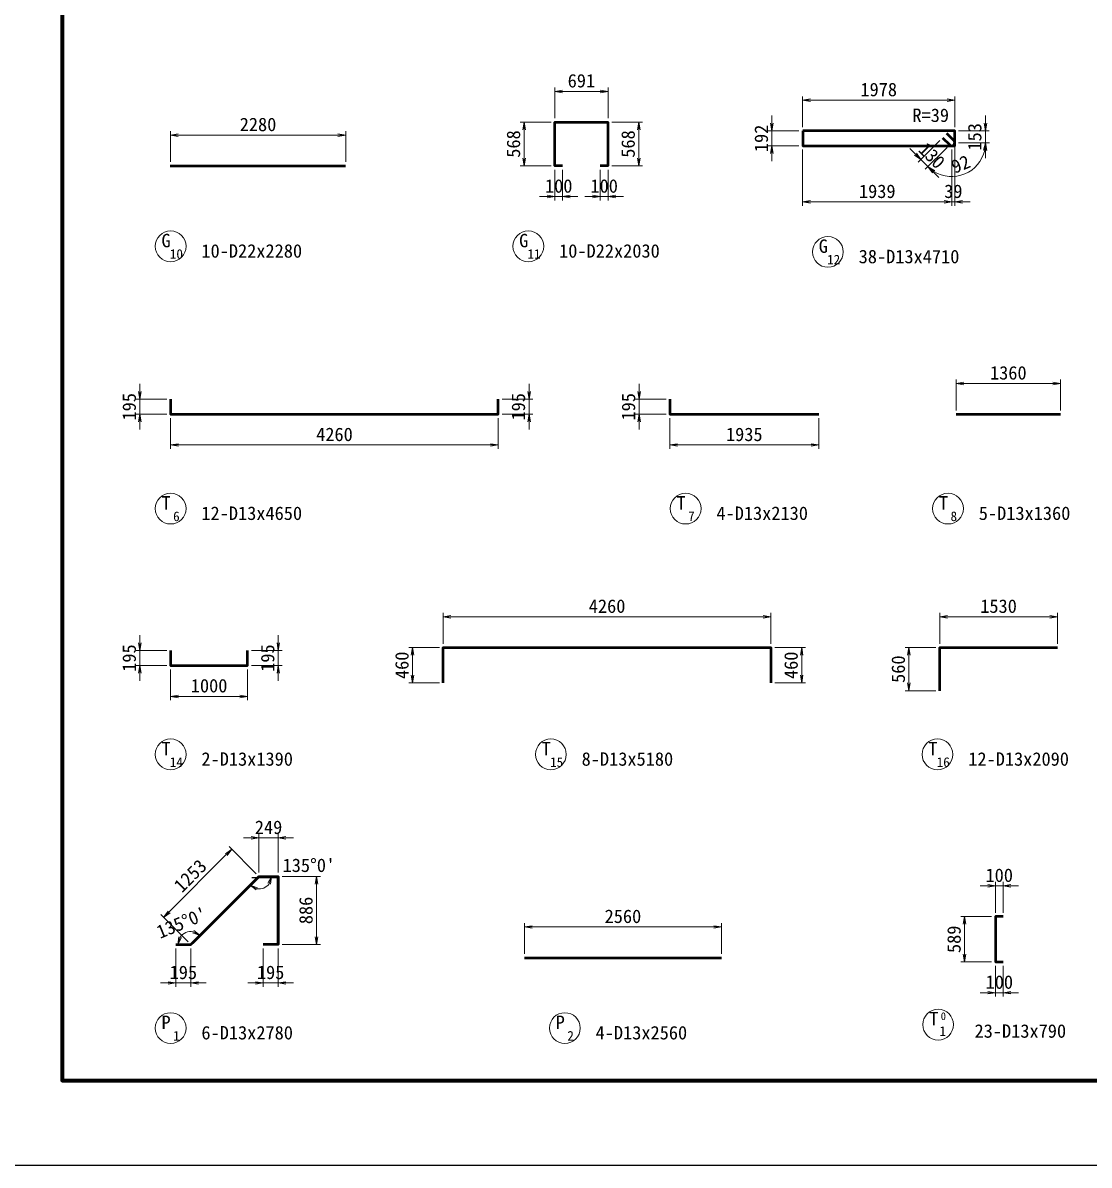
# Model space of a CAD drawing. Header units: millimetres. Extents: x 169470 to 758170, y -17820 to 11880.
# Drawn here: x 380232 to 394097, y -17820 to -2970 of the extents above; entities that cross this region are included whole.
import ezdxf
from ezdxf.enums import TextEntityAlignment as Align

# ---------------------------------------------------------------- set-up
doc = ezdxf.new("R2010")
doc.units = ezdxf.units.MM
doc.header["$LTSCALE"] = 50
doc.header["$PDSIZE"] = 300
doc.layers.get('Defpoints').update_dxf_attribs({"color": 151})
for name, color, linetype, lineweight in [('D-STR-DIM', 7, 'Continuous', 13), ('D-STR-HTXT', 7, 'Continuous', 13), ('D-STR-STR1', 2, 'Continuous', 50), ('D-STR-TXT', 7, 'Continuous', 13), ('D-TTL', 2, 'Continuous', 140)]:
    doc.layers.add(name, color=color, linetype=linetype, lineweight=lineweight)
doc.styles.add('YOKO_GOTHIC', font='MS Gothic.ttf')
doc.dimstyles.new('S50', dxfattribs={"dimscale": 50, "dimtxt": 3.5, "dimasz": 2, "dimexe": 1, "dimexo": 1, "dimgap": 1, "dimtad": 1, "dimdec": 0, "dimzin": 1, "dimdsep": 46, "dimtxsty": 'YOKO_GOTHIC', "dimblk": 'OPEN', "dimcen": 0, "dimclrd": 256, "dimclre": 256, "dimclrt": 256, "dimaunit": 1, "dimadec": 3, "dimazin": 0, "dimtfac": 1, "dimtdec": 0, "dimtix": 1, "dimtmove": 2, "dimatfit": 3, "dimldrblk": 'OPEN', "dimfxl": 1, "dimlwd": -1, "dimlwe": -1, "dimarcsym": 2})

# ---------------------------------------------------------------- blocks, each defined once
blk = doc.blocks.new('_Open')
at = {"color": 0, "linetype": 'ByBlock', "lineweight": -2}
for p, q in [((-1, 0.17), (0, 0)), ((-1, -0.17), (0, 0)), ((0, 0), (-1, 0))]:
    blk.add_line(p, q, dxfattribs=at)
blk = doc.blocks.new('*D3556')
at = {"layer": 'D-STR-DIM', "transparency": 16777216}
for p, q in [((383602, -14066), (384102, -14066)), ((384052, -14166), (384052, -14852)), ((383602, -14952), (384102, -14952))]:
    blk.add_line(p, q, dxfattribs=at)
at = {"layer": 'Defpoints', "color": 0, "transparency": 16777216}
for p in [(383552, -14066), (383552, -14952), (384052, -14952)]:
    blk.add_point(p, dxfattribs=at)
at = {"layer": 'D-STR-DIM', "transparency": 16777216, "xscale": 100, "yscale": 100, "zscale": 100}
for p, rotation in [((384052, -14066), 90), ((384052, -14952), 270)]:
    blk.add_blockref('_Open', p, dxfattribs=dict(at, rotation=rotation))
at = {"layer": 'D-STR-DIM', "transparency": 16777216, "insert": (383914, -14509), "char_height": 175, "attachment_point": 5, "rotation": 90, "style": 'YOKO_GOTHIC'}
blk.add_mtext('886', dxfattribs=at)
blk = doc.blocks.new('*D3557')
at = {"layer": 'D-STR-DIM', "transparency": 16777216}
for p, q in [((383357, -15002), (383357, -15502)), ((383552, -15002), (383552, -15502)), ((383257, -15452), (383157, -15452)), ((383552, -15452), (383357, -15452)), ((383652, -15452), (383752, -15452))]:
    blk.add_line(p, q, dxfattribs=at)
at = {"layer": 'Defpoints', "color": 0, "transparency": 16777216}
for p in [(383357, -14952), (383552, -14952), (383357, -15452)]:
    blk.add_point(p, dxfattribs=at)
at = {"layer": 'D-STR-DIM', "transparency": 16777216, "xscale": 100, "yscale": 100, "zscale": 100}
blk.add_blockref('_Open', (383357, -15452), dxfattribs=at)
at = {"layer": 'D-STR-DIM', "transparency": 16777216, "xscale": 100, "yscale": 100, "zscale": 100, "rotation": 180}
blk.add_blockref('_Open', (383552, -15452), dxfattribs=at)
at = {"layer": 'D-STR-DIM', "transparency": 16777216, "insert": (383454, -15315), "char_height": 175, "attachment_point": 5, "style": 'YOKO_GOTHIC'}
blk.add_mtext('195', dxfattribs=at)
blk = doc.blocks.new('*D3558')
at = {"layer": 'D-STR-DIM', "transparency": 16777216}
for p, q in [((383202, -13566), (383102, -13566)), ((383302, -14016), (383302, -13516)), ((383552, -13566), (383302, -13566)), ((383552, -14016), (383552, -13516)), ((383652, -13566), (383752, -13566))]:
    blk.add_line(p, q, dxfattribs=at)
at = {"layer": 'Defpoints', "color": 0, "transparency": 16777216}
for p in [(383302, -13566), (383302, -14066), (383552, -14066)]:
    blk.add_point(p, dxfattribs=at)
at = {"layer": 'D-STR-DIM', "transparency": 16777216, "xscale": 100, "yscale": 100, "zscale": 100}
blk.add_blockref('_Open', (383302, -13566), dxfattribs=at)
at = {"layer": 'D-STR-DIM', "transparency": 16777216, "xscale": 100, "yscale": 100, "zscale": 100, "rotation": 180}
blk.add_blockref('_Open', (383552, -13566), dxfattribs=at)
at = {"layer": 'D-STR-DIM', "transparency": 16777216, "insert": (383427, -13429), "char_height": 175, "attachment_point": 5, "style": 'YOKO_GOTHIC'}
blk.add_mtext('249', dxfattribs=at)
blk = doc.blocks.new('*D3559')
at = {"layer": 'D-STR-DIM', "transparency": 16777216}
for p, q in [((382221, -15002), (382221, -15502)), ((382416, -15002), (382416, -15502)), ((382121, -15452), (382021, -15452)), ((382416, -15452), (382221, -15452)), ((382516, -15452), (382616, -15452))]:
    blk.add_line(p, q, dxfattribs=at)
at = {"layer": 'Defpoints', "color": 0, "transparency": 16777216}
for p in [(382221, -14952), (382416, -14952), (382221, -15452)]:
    blk.add_point(p, dxfattribs=at)
at = {"layer": 'D-STR-DIM', "transparency": 16777216, "xscale": 100, "yscale": 100, "zscale": 100}
blk.add_blockref('_Open', (382221, -15452), dxfattribs=at)
at = {"layer": 'D-STR-DIM', "transparency": 16777216, "xscale": 100, "yscale": 100, "zscale": 100, "rotation": 180}
blk.add_blockref('_Open', (382416, -15452), dxfattribs=at)
at = {"layer": 'D-STR-DIM', "transparency": 16777216, "insert": (382319, -15315), "char_height": 175, "attachment_point": 5, "style": 'YOKO_GOTHIC'}
blk.add_mtext('195', dxfattribs=at)
blk = doc.blocks.new('*D3560')
at = {"layer": 'D-STR-DIM', "transparency": 16777216}
for p, q in [((382878, -13783), (382134, -14528)), ((383267, -14031), (382913, -13677)), ((382381, -14917), (382027, -14563))]:
    blk.add_line(p, q, dxfattribs=at)
at = {"layer": 'Defpoints', "color": 0, "transparency": 16777216}
for p in [(383302, -14066), (382063, -14599), (382416, -14952)]:
    blk.add_point(p, dxfattribs=at)
at = {"layer": 'D-STR-DIM', "transparency": 16777216, "xscale": 100, "yscale": 100, "zscale": 100}
for p, rotation in [((382949, -13713), 44.99999999934597), ((382063, -14599), 224.9999999993459)]:
    blk.add_blockref('_Open', p, dxfattribs=dict(at, rotation=rotation))
at = {"layer": 'D-STR-DIM', "transparency": 16777216, "insert": (382409, -14058), "char_height": 175, "attachment_point": 5, "rotation": 45, "style": 'YOKO_GOTHIC'}
blk.add_mtext('1253', dxfattribs=at)
blk = doc.blocks.new('*D3680')
at = {"layer": 'D-STR-DIM', "transparency": 16777216}
for p, q in [((382150, -4779), (382150, -4379)), ((382250, -4429), (384330, -4429)), ((384430, -4779), (384430, -4379))]:
    blk.add_line(p, q, dxfattribs=at)
at = {"layer": 'Defpoints', "color": 0, "transparency": 16777216}
for p in [(384430, -4429), (382150, -4829), (384430, -4829)]:
    blk.add_point(p, dxfattribs=at)
at = {"layer": 'D-STR-DIM', "transparency": 16777216, "xscale": 100, "yscale": 100, "zscale": 100, "rotation": 180}
blk.add_blockref('_Open', (382150, -4429), dxfattribs=at)
at = {"layer": 'D-STR-DIM', "transparency": 16777216, "xscale": 100, "yscale": 100, "zscale": 100}
blk.add_blockref('_Open', (384430, -4429), dxfattribs=at)
at = {"layer": 'D-STR-DIM', "transparency": 16777216, "insert": (383290, -4292), "char_height": 175, "attachment_point": 5, "style": 'YOKO_GOTHIC'}
blk.add_mtext('2280', dxfattribs=at)
blk = doc.blocks.new('*D3682')
at = {"layer": 'D-STR-DIM', "transparency": 16777216}
for p, q in [((388246, -7763), (388246, -7663)), ((388596, -7863), (388196, -7863)), ((388246, -7863), (388246, -8058)), ((388596, -8058), (388196, -8058)), ((388246, -8158), (388246, -8258))]:
    blk.add_line(p, q, dxfattribs=at)
at = {"layer": 'Defpoints', "color": 0, "transparency": 16777216}
for p in [(388646, -7863), (388246, -8058), (388646, -8058)]:
    blk.add_point(p, dxfattribs=at)
at = {"layer": 'D-STR-DIM', "transparency": 16777216, "xscale": 100, "yscale": 100, "zscale": 100}
for p, rotation in [((388246, -7863), 270), ((388246, -8058), 90)]:
    blk.add_blockref('_Open', p, dxfattribs=dict(at, rotation=rotation))
at = {"layer": 'D-STR-DIM', "transparency": 16777216, "insert": (388108, -7961), "char_height": 175, "attachment_point": 5, "rotation": 90, "style": 'YOKO_GOTHIC'}
blk.add_mtext('195', dxfattribs=at)
blk = doc.blocks.new('*D3683')
at = {"layer": 'D-STR-DIM', "transparency": 16777216}
for p, q in [((392366, -8008), (392366, -7608)), ((392466, -7658), (393626, -7658)), ((393726, -8008), (393726, -7608))]:
    blk.add_line(p, q, dxfattribs=at)
at = {"layer": 'Defpoints', "color": 0, "transparency": 16777216}
for p in [(393726, -7658), (392366, -8058), (393726, -8058)]:
    blk.add_point(p, dxfattribs=at)
at = {"layer": 'D-STR-DIM', "transparency": 16777216, "xscale": 100, "yscale": 100, "zscale": 100, "rotation": 180}
blk.add_blockref('_Open', (392366, -7658), dxfattribs=at)
at = {"layer": 'D-STR-DIM', "transparency": 16777216, "xscale": 100, "yscale": 100, "zscale": 100}
blk.add_blockref('_Open', (393726, -7658), dxfattribs=at)
at = {"layer": 'D-STR-DIM', "transparency": 16777216, "insert": (393046, -7521), "char_height": 175, "attachment_point": 5, "style": 'YOKO_GOTHIC'}
blk.add_mtext('1360', dxfattribs=at)
blk = doc.blocks.new('*D3685')
at = {"layer": 'D-STR-DIM', "transparency": 16777216}
for p, q in [((392104, -11092), (391704, -11092)), ((391754, -11552), (391754, -11192)), ((392104, -11652), (391704, -11652))]:
    blk.add_line(p, q, dxfattribs=at)
at = {"layer": 'Defpoints', "color": 0, "transparency": 16777216}
for p in [(391754, -11092), (392154, -11092), (392154, -11652)]:
    blk.add_point(p, dxfattribs=at)
at = {"layer": 'D-STR-DIM', "transparency": 16777216, "xscale": 100, "yscale": 100, "zscale": 100}
for p, rotation in [((391754, -11092), 90), ((391754, -11652), 270)]:
    blk.add_blockref('_Open', p, dxfattribs=dict(at, rotation=rotation))
at = {"layer": 'D-STR-DIM', "transparency": 16777216, "insert": (391616, -11372), "char_height": 175, "attachment_point": 5, "rotation": 90, "style": 'YOKO_GOTHIC'}
blk.add_mtext('560', dxfattribs=at)
blk = doc.blocks.new('*D3687')
at = {"layer": 'D-STR-DIM', "transparency": 16777216}
for p, q in [((386755, -15074), (386755, -14674)), ((389315, -15074), (389315, -14674)), ((386855, -14724), (389215, -14724))]:
    blk.add_line(p, q, dxfattribs=at)
at = {"layer": 'Defpoints', "color": 0, "transparency": 16777216}
for p in [(389315, -14724), (386755, -15124), (389315, -15124)]:
    blk.add_point(p, dxfattribs=at)
at = {"layer": 'D-STR-DIM', "transparency": 16777216, "xscale": 100, "yscale": 100, "zscale": 100, "rotation": 180}
blk.add_blockref('_Open', (386755, -14724), dxfattribs=at)
at = {"layer": 'D-STR-DIM', "transparency": 16777216, "xscale": 100, "yscale": 100, "zscale": 100}
blk.add_blockref('_Open', (389315, -14724), dxfattribs=at)
at = {"layer": 'D-STR-DIM', "transparency": 16777216, "insert": (388035, -14586), "char_height": 175, "attachment_point": 5, "style": 'YOKO_GOTHIC'}
blk.add_mtext('2560', dxfattribs=at)
blk = doc.blocks.new('*D3688')
at = {"layer": 'D-STR-DIM', "transparency": 16777216}
for p, q in [((387150, -4211), (387150, -3811)), ((387841, -4211), (387841, -3811)), ((387250, -3861), (387741, -3861))]:
    blk.add_line(p, q, dxfattribs=at)
at = {"layer": 'Defpoints', "color": 0, "transparency": 16777216}
for p in [(387841, -3861), (387150, -4261), (387841, -4261)]:
    blk.add_point(p, dxfattribs=at)
at = {"layer": 'D-STR-DIM', "transparency": 16777216, "xscale": 100, "yscale": 100, "zscale": 100, "rotation": 180}
blk.add_blockref('_Open', (387150, -3861), dxfattribs=at)
at = {"layer": 'D-STR-DIM', "transparency": 16777216, "xscale": 100, "yscale": 100, "zscale": 100}
blk.add_blockref('_Open', (387841, -3861), dxfattribs=at)
at = {"layer": 'D-STR-DIM', "transparency": 16777216, "insert": (387495, -3724), "char_height": 175, "attachment_point": 5, "style": 'YOKO_GOTHIC'}
blk.add_mtext('691', dxfattribs=at)
blk = doc.blocks.new('*D3689')
at = {"layer": 'D-STR-DIM', "transparency": 16777216}
for p, q in [((390372, -4326), (390372, -3926)), ((390472, -3976), (392250, -3976)), ((392350, -4326), (392350, -3926))]:
    blk.add_line(p, q, dxfattribs=at)
at = {"layer": 'Defpoints', "color": 0, "transparency": 16777216}
for p in [(392350, -3976), (390372, -4376), (392350, -4376)]:
    blk.add_point(p, dxfattribs=at)
at = {"layer": 'D-STR-DIM', "transparency": 16777216, "xscale": 100, "yscale": 100, "zscale": 100, "rotation": 180}
blk.add_blockref('_Open', (390372, -3976), dxfattribs=at)
at = {"layer": 'D-STR-DIM', "transparency": 16777216, "xscale": 100, "yscale": 100, "zscale": 100}
blk.add_blockref('_Open', (392350, -3976), dxfattribs=at)
at = {"layer": 'D-STR-DIM', "transparency": 16777216, "insert": (391361, -3838), "char_height": 175, "attachment_point": 5, "style": 'YOKO_GOTHIC'}
blk.add_mtext('1978', dxfattribs=at)
blk = doc.blocks.new('*D3693')
at = {"layer": 'D-STR-DIM', "transparency": 16777216}
for p, q in [((382154, -8108), (382154, -8508)), ((386414, -8108), (386414, -8508)), ((382254, -8458), (386314, -8458))]:
    blk.add_line(p, q, dxfattribs=at)
at = {"layer": 'Defpoints', "color": 0, "transparency": 16777216}
for p in [(382154, -8058), (386414, -8058), (386414, -8458)]:
    blk.add_point(p, dxfattribs=at)
at = {"layer": 'D-STR-DIM', "transparency": 16777216, "xscale": 100, "yscale": 100, "zscale": 100, "rotation": 180}
blk.add_blockref('_Open', (382154, -8458), dxfattribs=at)
at = {"layer": 'D-STR-DIM', "transparency": 16777216, "xscale": 100, "yscale": 100, "zscale": 100}
blk.add_blockref('_Open', (386414, -8458), dxfattribs=at)
at = {"layer": 'D-STR-DIM', "transparency": 16777216, "insert": (384284, -8321), "char_height": 175, "attachment_point": 5, "style": 'YOKO_GOTHIC'}
blk.add_mtext('4260', dxfattribs=at)
blk = doc.blocks.new('*D3442')
at = {"layer": 'D-STR-DIM', "transparency": 16777216}
for p, q in [((382154, -11376), (382154, -11776)), ((383154, -11376), (383154, -11776)), ((382254, -11726), (383054, -11726))]:
    blk.add_line(p, q, dxfattribs=at)
at = {"layer": 'Defpoints', "color": 0, "transparency": 16777216}
for p in [(382154, -11326), (383154, -11326), (383154, -11726)]:
    blk.add_point(p, dxfattribs=at)
at = {"layer": 'D-STR-DIM', "transparency": 16777216, "xscale": 100, "yscale": 100, "zscale": 100, "rotation": 180}
blk.add_blockref('_Open', (382154, -11726), dxfattribs=at)
at = {"layer": 'D-STR-DIM', "transparency": 16777216, "xscale": 100, "yscale": 100, "zscale": 100}
blk.add_blockref('_Open', (383154, -11726), dxfattribs=at)
at = {"layer": 'D-STR-DIM', "transparency": 16777216, "insert": (382654, -11588), "char_height": 175, "attachment_point": 5, "style": 'YOKO_GOTHIC'}
blk.add_mtext('1000', dxfattribs=at)
blk = doc.blocks.new('*D3443')
at = {"layer": 'D-STR-DIM', "transparency": 16777216}
for p, q in [((385699, -11042), (385699, -10642)), ((385799, -10692), (389859, -10692)), ((389959, -11042), (389959, -10642))]:
    blk.add_line(p, q, dxfattribs=at)
at = {"layer": 'Defpoints', "color": 0, "transparency": 16777216}
for p in [(389959, -10692), (385699, -11092), (389959, -11092)]:
    blk.add_point(p, dxfattribs=at)
at = {"layer": 'D-STR-DIM', "transparency": 16777216, "xscale": 100, "yscale": 100, "zscale": 100, "rotation": 180}
blk.add_blockref('_Open', (385699, -10692), dxfattribs=at)
at = {"layer": 'D-STR-DIM', "transparency": 16777216, "xscale": 100, "yscale": 100, "zscale": 100}
blk.add_blockref('_Open', (389959, -10692), dxfattribs=at)
at = {"layer": 'D-STR-DIM', "transparency": 16777216, "insert": (387829, -10554), "char_height": 175, "attachment_point": 5, "style": 'YOKO_GOTHIC'}
blk.add_mtext('4260', dxfattribs=at)
blk = doc.blocks.new('*D3448')
at = {"layer": 'D-STR-DIM', "transparency": 16777216}
for p, q in [((388646, -8108), (388646, -8508)), ((390581, -8108), (390581, -8508)), ((388746, -8458), (390481, -8458))]:
    blk.add_line(p, q, dxfattribs=at)
at = {"layer": 'Defpoints', "color": 0, "transparency": 16777216}
for p in [(388646, -8058), (390581, -8058), (390581, -8458)]:
    blk.add_point(p, dxfattribs=at)
at = {"layer": 'D-STR-DIM', "transparency": 16777216, "xscale": 100, "yscale": 100, "zscale": 100, "rotation": 180}
blk.add_blockref('_Open', (388646, -8458), dxfattribs=at)
at = {"layer": 'D-STR-DIM', "transparency": 16777216, "xscale": 100, "yscale": 100, "zscale": 100}
blk.add_blockref('_Open', (390581, -8458), dxfattribs=at)
at = {"layer": 'D-STR-DIM', "transparency": 16777216, "insert": (389613, -8321), "char_height": 175, "attachment_point": 5, "style": 'YOKO_GOTHIC'}
blk.add_mtext('1935', dxfattribs=at)
blk = doc.blocks.new('*D3450')
at = {"layer": 'D-STR-DIM', "transparency": 16777216}
for p, q in [((387100, -4261), (386700, -4261)), ((386750, -4729), (386750, -4361)), ((387100, -4829), (386700, -4829))]:
    blk.add_line(p, q, dxfattribs=at)
at = {"layer": 'Defpoints', "color": 0, "transparency": 16777216}
for p in [(386750, -4261), (387150, -4261), (387150, -4829)]:
    blk.add_point(p, dxfattribs=at)
at = {"layer": 'D-STR-DIM', "transparency": 16777216, "xscale": 100, "yscale": 100, "zscale": 100}
for p, rotation in [((386750, -4261), 90), ((386750, -4829), 270)]:
    blk.add_blockref('_Open', p, dxfattribs=dict(at, rotation=rotation))
at = {"layer": 'D-STR-DIM', "transparency": 16777216, "insert": (386612, -4545), "char_height": 175, "attachment_point": 5, "rotation": 90, "style": 'YOKO_GOTHIC'}
blk.add_mtext('568', dxfattribs=at)
blk = doc.blocks.new('*D3451')
at = {"layer": 'D-STR-DIM', "transparency": 16777216}
for p, q in [((389972, -4276), (389972, -4176)), ((390322, -4376), (389922, -4376)), ((389972, -4568), (389972, -4376)), ((390322, -4568), (389922, -4568)), ((389972, -4668), (389972, -4768))]:
    blk.add_line(p, q, dxfattribs=at)
at = {"layer": 'Defpoints', "color": 0, "transparency": 16777216}
for p in [(389972, -4376), (390372, -4376), (390372, -4568)]:
    blk.add_point(p, dxfattribs=at)
at = {"layer": 'D-STR-DIM', "transparency": 16777216, "xscale": 100, "yscale": 100, "zscale": 100}
for p, rotation in [((389972, -4376), 270), ((389972, -4568), 90)]:
    blk.add_blockref('_Open', p, dxfattribs=dict(at, rotation=rotation))
at = {"layer": 'D-STR-DIM', "transparency": 16777216, "insert": (389835, -4472), "char_height": 175, "attachment_point": 5, "rotation": 90, "style": 'YOKO_GOTHIC'}
blk.add_mtext('192', dxfattribs=at)
blk = doc.blocks.new('*D3455')
at = {"layer": 'D-STR-DIM', "transparency": 16777216}
for p, q in [((381754, -7763), (381754, -7663)), ((382104, -7863), (381704, -7863)), ((381754, -8058), (381754, -7863)), ((382104, -8058), (381704, -8058)), ((381754, -8158), (381754, -8258))]:
    blk.add_line(p, q, dxfattribs=at)
at = {"layer": 'Defpoints', "color": 0, "transparency": 16777216}
for p in [(381754, -7863), (382154, -7863), (382154, -8058)]:
    blk.add_point(p, dxfattribs=at)
at = {"layer": 'D-STR-DIM', "transparency": 16777216, "xscale": 100, "yscale": 100, "zscale": 100}
for p, rotation in [((381754, -7863), 270), ((381754, -8058), 90)]:
    blk.add_blockref('_Open', p, dxfattribs=dict(at, rotation=rotation))
at = {"layer": 'D-STR-DIM', "transparency": 16777216, "insert": (381616, -7961), "char_height": 175, "attachment_point": 5, "rotation": 90, "style": 'YOKO_GOTHIC'}
blk.add_mtext('195', dxfattribs=at)
blk = doc.blocks.new('*D3460')
at = {"layer": 'D-STR-DIM', "transparency": 16777216}
for p, q in [((381754, -11031), (381754, -10931)), ((382104, -11131), (381704, -11131)), ((381754, -11326), (381754, -11131)), ((382104, -11326), (381704, -11326)), ((381754, -11426), (381754, -11526))]:
    blk.add_line(p, q, dxfattribs=at)
at = {"layer": 'Defpoints', "color": 0, "transparency": 16777216}
for p in [(381754, -11131), (382154, -11131), (382154, -11326)]:
    blk.add_point(p, dxfattribs=at)
at = {"layer": 'D-STR-DIM', "transparency": 16777216, "xscale": 100, "yscale": 100, "zscale": 100}
for p, rotation in [((381754, -11131), 270), ((381754, -11326), 90)]:
    blk.add_blockref('_Open', p, dxfattribs=dict(at, rotation=rotation))
at = {"layer": 'D-STR-DIM', "transparency": 16777216, "insert": (381616, -11228), "char_height": 175, "attachment_point": 5, "rotation": 90, "style": 'YOKO_GOTHIC'}
blk.add_mtext('195', dxfattribs=at)
blk = doc.blocks.new('*D3461')
at = {"layer": 'D-STR-DIM', "transparency": 16777216}
for p, q in [((385649, -11092), (385249, -11092)), ((385299, -11452), (385299, -11192)), ((385649, -11552), (385249, -11552))]:
    blk.add_line(p, q, dxfattribs=at)
at = {"layer": 'Defpoints', "color": 0, "transparency": 16777216}
for p in [(385299, -11092), (385699, -11092), (385699, -11552)]:
    blk.add_point(p, dxfattribs=at)
at = {"layer": 'D-STR-DIM', "transparency": 16777216, "xscale": 100, "yscale": 100, "zscale": 100}
for p, rotation in [((385299, -11092), 90), ((385299, -11552), 270)]:
    blk.add_blockref('_Open', p, dxfattribs=dict(at, rotation=rotation))
at = {"layer": 'D-STR-DIM', "transparency": 16777216, "insert": (385162, -11322), "char_height": 175, "attachment_point": 5, "rotation": 90, "style": 'YOKO_GOTHIC'}
blk.add_mtext('460', dxfattribs=at)
blk = doc.blocks.new('*D3462')
at = {"layer": 'D-STR-DIM', "transparency": 16777216}
for p, q in [((392154, -11042), (392154, -10642)), ((392254, -10692), (393584, -10692)), ((393684, -11042), (393684, -10642))]:
    blk.add_line(p, q, dxfattribs=at)
at = {"layer": 'Defpoints', "color": 0, "transparency": 16777216}
for p in [(393684, -10692), (392154, -11092), (393684, -11092)]:
    blk.add_point(p, dxfattribs=at)
at = {"layer": 'D-STR-DIM', "transparency": 16777216, "xscale": 100, "yscale": 100, "zscale": 100, "rotation": 180}
blk.add_blockref('_Open', (392154, -10692), dxfattribs=at)
at = {"layer": 'D-STR-DIM', "transparency": 16777216, "xscale": 100, "yscale": 100, "zscale": 100}
blk.add_blockref('_Open', (393684, -10692), dxfattribs=at)
at = {"layer": 'D-STR-DIM', "transparency": 16777216, "insert": (392919, -10554), "char_height": 175, "attachment_point": 5, "style": 'YOKO_GOTHIC'}
blk.add_mtext('1530', dxfattribs=at)
blk = doc.blocks.new('*D3469')
at = {"layer": 'D-STR-DIM', "transparency": 16777216}
for p, q in [((387891, -4261), (388291, -4261)), ((388241, -4729), (388241, -4361)), ((387891, -4829), (388291, -4829))]:
    blk.add_line(p, q, dxfattribs=at)
at = {"layer": 'Defpoints', "color": 0, "transparency": 16777216}
for p in [(387841, -4261), (388241, -4261), (387841, -4829)]:
    blk.add_point(p, dxfattribs=at)
at = {"layer": 'D-STR-DIM', "transparency": 16777216, "xscale": 100, "yscale": 100, "zscale": 100}
for p, rotation in [((388241, -4261), 90), ((388241, -4829), 270)]:
    blk.add_blockref('_Open', p, dxfattribs=dict(at, rotation=rotation))
at = {"layer": 'D-STR-DIM', "transparency": 16777216, "insert": (388103, -4545), "char_height": 175, "attachment_point": 5, "rotation": 90, "style": 'YOKO_GOTHIC'}
blk.add_mtext('568', dxfattribs=at)
blk = doc.blocks.new('*D3471')
at = {"layer": 'D-STR-DIM', "transparency": 16777216}
for p, q in [((386814, -7763), (386814, -7663)), ((386464, -7863), (386864, -7863)), ((386814, -8058), (386814, -7863)), ((386464, -8058), (386864, -8058)), ((386814, -8158), (386814, -8258))]:
    blk.add_line(p, q, dxfattribs=at)
at = {"layer": 'Defpoints', "color": 0, "transparency": 16777216}
for p in [(386414, -7863), (386814, -7863), (386414, -8058)]:
    blk.add_point(p, dxfattribs=at)
at = {"layer": 'D-STR-DIM', "transparency": 16777216, "xscale": 100, "yscale": 100, "zscale": 100}
for p, rotation in [((386814, -7863), 270), ((386814, -8058), 90)]:
    blk.add_blockref('_Open', p, dxfattribs=dict(at, rotation=rotation))
at = {"layer": 'D-STR-DIM', "transparency": 16777216, "insert": (386676, -7961), "char_height": 175, "attachment_point": 5, "rotation": 90, "style": 'YOKO_GOTHIC'}
blk.add_mtext('195', dxfattribs=at)
blk = doc.blocks.new('*D3475')
at = {"layer": 'D-STR-DIM', "transparency": 16777216}
for p, q in [((383554, -11031), (383554, -10931)), ((383204, -11131), (383604, -11131)), ((383554, -11326), (383554, -11131)), ((383204, -11326), (383604, -11326)), ((383554, -11426), (383554, -11526))]:
    blk.add_line(p, q, dxfattribs=at)
at = {"layer": 'Defpoints', "color": 0, "transparency": 16777216}
for p in [(383154, -11131), (383554, -11131), (383154, -11326)]:
    blk.add_point(p, dxfattribs=at)
at = {"layer": 'D-STR-DIM', "transparency": 16777216, "xscale": 100, "yscale": 100, "zscale": 100}
for p, rotation in [((383554, -11131), 270), ((383554, -11326), 90)]:
    blk.add_blockref('_Open', p, dxfattribs=dict(at, rotation=rotation))
at = {"layer": 'D-STR-DIM', "transparency": 16777216, "insert": (383416, -11228), "char_height": 175, "attachment_point": 5, "rotation": 90, "style": 'YOKO_GOTHIC'}
blk.add_mtext('195', dxfattribs=at)
blk = doc.blocks.new('*D3476')
at = {"layer": 'D-STR-DIM', "transparency": 16777216}
for p, q in [((390009, -11092), (390409, -11092)), ((390359, -11452), (390359, -11192)), ((390009, -11552), (390409, -11552))]:
    blk.add_line(p, q, dxfattribs=at)
at = {"layer": 'Defpoints', "color": 0, "transparency": 16777216}
for p in [(389959, -11092), (390359, -11092), (389959, -11552)]:
    blk.add_point(p, dxfattribs=at)
at = {"layer": 'D-STR-DIM', "transparency": 16777216, "xscale": 100, "yscale": 100, "zscale": 100}
for p, rotation in [((390359, -11092), 90), ((390359, -11552), 270)]:
    blk.add_blockref('_Open', p, dxfattribs=dict(at, rotation=rotation))
at = {"layer": 'D-STR-DIM', "transparency": 16777216, "insert": (390222, -11322), "char_height": 175, "attachment_point": 5, "rotation": 90, "style": 'YOKO_GOTHIC'}
blk.add_mtext('460', dxfattribs=at)
blk = doc.blocks.new('*D3480')
at = {"layer": 'D-STR-DIM', "transparency": 16777216}
for p, q in [((387150, -4879), (387150, -5279)), ((387250, -4879), (387250, -5279)), ((387050, -5229), (386950, -5229)), ((387250, -5229), (387150, -5229)), ((387350, -5229), (387450, -5229))]:
    blk.add_line(p, q, dxfattribs=at)
at = {"layer": 'Defpoints', "color": 0, "transparency": 16777216}
for p in [(387150, -4829), (387250, -4829), (387150, -5229)]:
    blk.add_point(p, dxfattribs=at)
at = {"layer": 'D-STR-DIM', "transparency": 16777216, "xscale": 100, "yscale": 100, "zscale": 100}
blk.add_blockref('_Open', (387150, -5229), dxfattribs=at)
at = {"layer": 'D-STR-DIM', "transparency": 16777216, "xscale": 100, "yscale": 100, "zscale": 100, "rotation": 180}
blk.add_blockref('_Open', (387250, -5229), dxfattribs=at)
at = {"layer": 'D-STR-DIM', "transparency": 16777216, "insert": (387200, -5092), "char_height": 175, "attachment_point": 5, "style": 'YOKO_GOTHIC'}
blk.add_mtext('100', dxfattribs=at)
blk = doc.blocks.new('*D3482')
at = {"layer": 'D-STR-DIM', "transparency": 16777216}
for p, q in [((387741, -4879), (387741, -5279)), ((387841, -4879), (387841, -5279)), ((387641, -5229), (387541, -5229)), ((387841, -5229), (387741, -5229)), ((387941, -5229), (388041, -5229))]:
    blk.add_line(p, q, dxfattribs=at)
at = {"layer": 'Defpoints', "color": 0, "transparency": 16777216}
for p in [(387741, -4829), (387841, -4829), (387741, -5229)]:
    blk.add_point(p, dxfattribs=at)
at = {"layer": 'D-STR-DIM', "transparency": 16777216, "xscale": 100, "yscale": 100, "zscale": 100}
blk.add_blockref('_Open', (387741, -5229), dxfattribs=at)
at = {"layer": 'D-STR-DIM', "transparency": 16777216, "xscale": 100, "yscale": 100, "zscale": 100, "rotation": 180}
blk.add_blockref('_Open', (387841, -5229), dxfattribs=at)
at = {"layer": 'D-STR-DIM', "transparency": 16777216, "insert": (387791, -5092), "char_height": 175, "attachment_point": 5, "style": 'YOKO_GOTHIC'}
blk.add_mtext('100', dxfattribs=at)
blk = doc.blocks.new('*D3486')
at = {"layer": 'D-STR-DIM', "transparency": 16777216}
for p, q in [((392748, -4276), (392748, -4176)), ((392400, -4376), (392798, -4376)), ((392748, -4376), (392748, -4529)), ((392400, -4529), (392798, -4529)), ((392748, -4629), (392748, -4729))]:
    blk.add_line(p, q, dxfattribs=at)
at = {"layer": 'Defpoints', "color": 0, "transparency": 16777216}
for p in [(392350, -4376), (392350, -4529), (392748, -4529)]:
    blk.add_point(p, dxfattribs=at)
at = {"layer": 'D-STR-DIM', "transparency": 16777216, "xscale": 100, "yscale": 100, "zscale": 100}
for p, rotation in [((392748, -4376), 270), ((392748, -4529), 90)]:
    blk.add_blockref('_Open', p, dxfattribs=dict(at, rotation=rotation))
at = {"layer": 'D-STR-DIM', "transparency": 16777216, "insert": (392610, -4452), "char_height": 175, "attachment_point": 5, "rotation": 90, "style": 'YOKO_GOTHIC'}
blk.add_mtext('153', dxfattribs=at)
blk = doc.blocks.new('*D3487')
at = {"layer": 'D-STR-DIM', "transparency": 16777216}
for p, q in [((392156, -4499), (391873, -4782)), ((392249, -4591), (391966, -4874)), ((391838, -4676), (391767, -4605)), ((392001, -4839), (391909, -4747)), ((392072, -4910), (392142, -4980))]:
    blk.add_line(p, q, dxfattribs=at)
at = {"layer": 'Defpoints', "color": 0, "transparency": 16777216}
for p in [(392192, -4464), (392284, -4556), (391909, -4747)]:
    blk.add_point(p, dxfattribs=at)
at = {"layer": 'D-STR-DIM', "transparency": 16777216, "xscale": 100, "yscale": 100, "zscale": 100}
for p, rotation in [((391909, -4747), 315.0000000006541), ((392001, -4839), 135.0000000006541)]:
    blk.add_blockref('_Open', p, dxfattribs=dict(at, rotation=rotation))
at = {"layer": 'D-STR-DIM', "transparency": 16777216, "insert": (392052, -4696), "char_height": 175, "attachment_point": 5, "rotation": 315, "style": 'YOKO_GOTHIC'}
blk.add_mtext('130', dxfattribs=at)
blk = doc.blocks.new('*D3488')
at = {"layer": 'D-STR-DIM', "transparency": 16777216}
for p, q in [((392249, -4591), (391966, -4874)), ((392400, -4529), (392800, -4529))]:
    blk.add_line(p, q, dxfattribs=at)
blk.add_arc((392311, -4529), 439, 238.0798, 346.9202, dxfattribs=at)
at = {"layer": 'Defpoints', "color": 0, "transparency": 16777216}
for p in [(392284, -4556), (392311, -4529), (392350, -4529), (392311, -4968)]:
    blk.add_point(p, dxfattribs=at)
at = {"layer": 'D-STR-DIM', "transparency": 16777216, "xscale": 100, "yscale": 100, "zscale": 100}
for p, rotation in [((392750, -4529), 83.46009306568916), ((392001, -4839), 141.5399069343082)]:
    blk.add_blockref('_Open', p, dxfattribs=dict(at, rotation=rotation))
at = {"layer": 'D-STR-DIM', "transparency": 16777216, "insert": (392427, -4807), "char_height": 175, "attachment_point": 5, "rotation": 22.5, "style": 'YOKO_GOTHIC'}
blk.add_mtext('92', dxfattribs=at)
blk = doc.blocks.new('*D3489')
at = {"layer": 'D-STR-DIM', "transparency": 16777216}
for p, q in [((392350, -4579), (392350, -5348)), ((392311, -4618), (392311, -5348)), ((392211, -5298), (392111, -5298)), ((392311, -5298), (392350, -5298)), ((392450, -5298), (392550, -5298))]:
    blk.add_line(p, q, dxfattribs=at)
at = {"layer": 'Defpoints', "color": 0, "transparency": 16777216}
for p in [(392311, -4568), (392350, -4529), (392350, -5298)]:
    blk.add_point(p, dxfattribs=at)
at = {"layer": 'D-STR-DIM', "transparency": 16777216, "xscale": 100, "yscale": 100, "zscale": 100}
blk.add_blockref('_Open', (392311, -5298), dxfattribs=at)
at = {"layer": 'D-STR-DIM', "transparency": 16777216, "xscale": 100, "yscale": 100, "zscale": 100, "rotation": 180}
blk.add_blockref('_Open', (392350, -5298), dxfattribs=at)
at = {"layer": 'D-STR-DIM', "transparency": 16777216, "insert": (392331, -5161), "char_height": 175, "attachment_point": 5, "style": 'YOKO_GOTHIC'}
blk.add_mtext('39', dxfattribs=at)
blk = doc.blocks.new('*D3490')
at = {"layer": 'D-STR-DIM', "transparency": 16777216}
for p, q in [((390372, -4618), (390372, -5348)), ((392311, -4618), (392311, -5348)), ((390472, -5298), (392211, -5298))]:
    blk.add_line(p, q, dxfattribs=at)
at = {"layer": 'Defpoints', "color": 0, "transparency": 16777216}
for p in [(390372, -4568), (392311, -4568), (392311, -5298)]:
    blk.add_point(p, dxfattribs=at)
at = {"layer": 'D-STR-DIM', "transparency": 16777216, "xscale": 100, "yscale": 100, "zscale": 100, "rotation": 180}
blk.add_blockref('_Open', (390372, -5298), dxfattribs=at)
at = {"layer": 'D-STR-DIM', "transparency": 16777216, "xscale": 100, "yscale": 100, "zscale": 100}
blk.add_blockref('_Open', (392311, -5298), dxfattribs=at)
at = {"layer": 'D-STR-DIM', "transparency": 16777216, "insert": (391342, -5161), "char_height": 175, "attachment_point": 5, "style": 'YOKO_GOTHIC'}
blk.add_mtext('1939', dxfattribs=at)
blk = doc.blocks.new('*D3505')
at = {"layer": 'D-STR-DIM', "transparency": 16777216}
for p, q in [((392778, -14189), (392678, -14189)), ((392878, -14539), (392878, -14139)), ((392878, -14189), (392978, -14189)), ((392978, -14539), (392978, -14139)), ((393078, -14189), (393178, -14189))]:
    blk.add_line(p, q, dxfattribs=at)
at = {"layer": 'Defpoints', "color": 0, "transparency": 16777216}
for p in [(392978, -14189), (392878, -14589), (392978, -14589)]:
    blk.add_point(p, dxfattribs=at)
at = {"layer": 'D-STR-DIM', "transparency": 16777216, "xscale": 100, "yscale": 100, "zscale": 100}
blk.add_blockref('_Open', (392878, -14189), dxfattribs=at)
at = {"layer": 'D-STR-DIM', "transparency": 16777216, "xscale": 100, "yscale": 100, "zscale": 100, "rotation": 180}
blk.add_blockref('_Open', (392978, -14189), dxfattribs=at)
at = {"layer": 'D-STR-DIM', "transparency": 16777216, "insert": (392928, -14052), "char_height": 175, "attachment_point": 5, "style": 'YOKO_GOTHIC'}
blk.add_mtext('100', dxfattribs=at)
blk = doc.blocks.new('*D3506')
at = {"layer": 'D-STR-DIM', "transparency": 16777216}
for p, q in [((392828, -14589), (392428, -14589)), ((392478, -15078), (392478, -14689)), ((392829, -15178), (392428, -15178))]:
    blk.add_line(p, q, dxfattribs=at)
at = {"layer": 'Defpoints', "color": 0, "transparency": 16777216}
for p in [(392478, -14589), (392878, -14589), (392879, -15178)]:
    blk.add_point(p, dxfattribs=at)
at = {"layer": 'D-STR-DIM', "transparency": 16777216, "xscale": 100, "yscale": 100, "zscale": 100}
for p, rotation in [((392478, -14589), 90), ((392478, -15178), 270)]:
    blk.add_blockref('_Open', p, dxfattribs=dict(at, rotation=rotation))
at = {"layer": 'D-STR-DIM', "transparency": 16777216, "insert": (392341, -14884), "char_height": 175, "attachment_point": 5, "rotation": 90, "style": 'YOKO_GOTHIC'}
blk.add_mtext('589', dxfattribs=at)
blk = doc.blocks.new('*D3507')
at = {"layer": 'D-STR-DIM', "transparency": 16777216}
for p, q in [((392879, -15228), (392879, -15628)), ((392979, -15228), (392979, -15628)), ((392779, -15578), (392679, -15578)), ((392879, -15578), (392979, -15578)), ((393079, -15578), (393179, -15578))]:
    blk.add_line(p, q, dxfattribs=at)
at = {"layer": 'Defpoints', "color": 0, "transparency": 16777216}
for p in [(392879, -15178), (392979, -15178), (392979, -15578)]:
    blk.add_point(p, dxfattribs=at)
at = {"layer": 'D-STR-DIM', "transparency": 16777216, "xscale": 100, "yscale": 100, "zscale": 100}
blk.add_blockref('_Open', (392879, -15578), dxfattribs=at)
at = {"layer": 'D-STR-DIM', "transparency": 16777216, "xscale": 100, "yscale": 100, "zscale": 100, "rotation": 180}
blk.add_blockref('_Open', (392979, -15578), dxfattribs=at)
at = {"layer": 'D-STR-DIM', "transparency": 16777216, "insert": (392929, -15441), "char_height": 175, "attachment_point": 5, "style": 'YOKO_GOTHIC'}
blk.add_mtext('100', dxfattribs=at)
blk = doc.blocks.new('*D3865')
at = {"layer": 'D-STR-DIM', "transparency": 16777216}
blk.add_arc((383302, -14066), 164, 260.4891, 324.5109, dxfattribs=at)
at = {"layer": 'Defpoints', "color": 0, "transparency": 16777216}
for p in [(383302, -14066), (383302, -14066), (383533, -14066), (383302, -14230), (382416, -14952)]:
    blk.add_point(p, dxfattribs=at)
at = {"layer": 'D-STR-DIM', "transparency": 16777216, "xscale": 100, "yscale": 100, "zscale": 100}
for p, rotation in [((383466, -14066), 72.25544020122369), ((383186, -14182), 152.7445597987769)]:
    blk.add_blockref('_Open', p, dxfattribs=dict(at, rotation=rotation))
at = {"layer": 'D-STR-DIM', "transparency": 16777216, "insert": (383951, -13923), "char_height": 175, "attachment_point": 5, "style": 'YOKO_GOTHIC'}
blk.add_mtext("135°0'", dxfattribs=at)
blk = doc.blocks.new('*D3866')
at = {"layer": 'D-STR-DIM', "transparency": 16777216}
blk.add_arc((382416, -14952), 169, 79.4697, 145.5303, dxfattribs=at)
at = {"layer": 'Defpoints', "color": 0, "transparency": 16777216}
for p in [(383302, -14066), (382416, -14784), (382221, -14952), (382416, -14952), (382416, -14952)]:
    blk.add_point(p, dxfattribs=at)
at = {"layer": 'D-STR-DIM', "transparency": 16777216, "xscale": 100, "yscale": 100, "zscale": 100}
for p, rotation in [((382536, -14833), 332.2348554669727), ((382248, -14952), 252.7651445330225)]:
    blk.add_blockref('_Open', p, dxfattribs=dict(at, rotation=rotation))
at = {"layer": 'D-STR-DIM', "transparency": 16777216, "insert": (382299, -14669), "char_height": 175, "attachment_point": 5, "rotation": 22.5, "style": 'YOKO_GOTHIC'}
blk.add_mtext("135°0'", dxfattribs=at)

msp = doc.modelspace()

# ---------------------------------------------------------------- linework, layer by layer
at = {"layer": 'D-STR-HTXT'}
for centre in [(382153.8, -5874.92), (382153.8, -9285), (388850.21, -9285), (392262.21, -9285), (387098, -12479.86), (382153.8, -16038.15), (387279.58, -16038.15)]:
    msp.add_circle(centre, 200, dxfattribs=at)
at = {"layer": 'D-STR-HTXT', "color": 6}
for centre in [(386804.66, -5874.92), (390700.2, -5947.81)]:
    msp.add_circle(centre, 200, dxfattribs=at)
at = {"layer": 'D-STR-HTXT', "color": 3}
msp.add_circle((382153.8, -12479.86), 200, dxfattribs=at)
at = {"layer": 'D-STR-HTXT', "color": 1}
for centre in [(392125.11, -12479.86), (392133.6, -15993.59)]:
    msp.add_circle(centre, 200, dxfattribs=at)
at = {"layer": 'D-STR-STR1'}
for points in [[(387249.61, -4829.29), (387149.61, -4829.29), (387149.61, -4261.29), (387840.61, -4261.29), (387840.61, -4829.29), (387740.61, -4829.29)], [(382149.61, -4829.29), (384429.61, -4829.29)], [(382153.8, -7863.17), (382153.8, -8058.17), (386413.8, -8058.17), (386413.8, -7863.17)], [(388645.86, -7863.17), (388645.86, -8058.17), (390580.86, -8058.17)], [(392365.94, -8058.17), (393725.94, -8058.17)], [(382153.8, -11130.88), (382153.8, -11325.88), (383153.8, -11325.88), (383153.8, -11130.88)], [(385699.23, -11551.9), (385699.23, -11091.9), (389959.23, -11091.9), (389959.23, -11551.9)], [(392153.8, -11651.9), (392153.8, -11091.9), (393683.8, -11091.9)], [(382221.38, -14952.28), (382416.38, -14952.28), (383302.38, -14066.28), (383551.56, -14066.28), (383551.56, -14952.28), (383356.56, -14952.28)], [(392978.21, -14589.25), (392878.21, -14589.25), (392878.6, -15178.05), (392978.6, -15178.05)], [(386754.84, -15123.99), (389314.84, -15123.99)]]:
    msp.add_lwpolyline(points, dxfattribs=at)
msp.add_lwpolyline([(390372.49, -4375.54), (390372.49, -4567.54), (392350.49, -4567.54), (392350.49, -4375.54)], close=True, dxfattribs=at)
msp.add_lwpolyline([(392191.67, -4463.88), (392283.91, -4556.12, 0.99999976), (392339.07, -4500.96), (392246.83, -4408.72)], format="xyb", dxfattribs=at)
at = {"layer": 'D-TTL'}
msp.add_lwpolyline([(380744.53, 10780), (380744.53, -16720), (420744.53, -16720), (420744.53, 10780)], close=True, dxfattribs=at)
at = {"layer": 'Defpoints'}
for p, q in [((383327.77, -14059.28), (382447.77, -14939.28)), ((383207.77, -14079.28), (383537.06, -14079.28)), ((383537.06, -14079.28), (383537.06, -14939.28))]:
    msp.add_line(p, q, dxfattribs=at)
at = {"layer": 'Defpoints', "color": 1}
msp.add_lwpolyline([(379719.53, 11880), (379719.53, -17820), (421769.53, -17820), (421769.53, 11880)], close=True, dxfattribs=at)

# ---------------------------------------------------------------- texts
at = {"layer": 'D-STR-TXT', "style": 'YOKO_GOTHIC'}
for s, p in [('R=39', (391798.98, -4311.01)), ('10-D22x2280', (382553.8, -6074.92)), ('12-D13x4650', (382553.8, -9485)), ('4-D13x2130', (389250.21, -9485)), ('5-D13x1360', (392662.21, -9485)), ('8-D13x5180', (387498, -12679.86)), ('6-D13x2780', (382553.8, -16238.15)), ('4-D13x2560', (387679.58, -16238.15))]:
    msp.add_text(s, height=175, dxfattribs=at).set_placement(p, align=Align.BOTTOM_LEFT)
for s, height, p in [('G ', 175, (382153.8, -5799.92)), ('10', 125, (382228.8, -5974.92)), ('T ', 175, (382153.8, -9210)), ('T ', 175, (388850.21, -9210)), ('T ', 175, (392262.21, -9210)), ('6', 125, (382228.8, -9385)), ('7', 125, (388925.21, -9385)), ('8', 125, (392337.21, -9385)), ('T ', 175, (387098, -12404.86)), ('15', 125, (387173, -12579.86)), ('P ', 175, (382153.8, -15963.15)), ('P ', 175, (387279.58, -15963.15)), ('1', 125, (382228.8, -16138.15)), ('2', 125, (387354.58, -16138.15))]:
    msp.add_text(s, height=height, dxfattribs=at).set_placement(p, align=Align.MIDDLE_CENTER)
at = {"layer": 'D-STR-TXT', "color": 6, "style": 'YOKO_GOTHIC'}
for s, height, p in [('G ', 175, (386804.66, -5799.92)), ('G ', 175, (390700.2, -5872.81)), ('11', 125, (386879.66, -5974.92)), ('12', 125, (390775.2, -6047.81))]:
    msp.add_text(s, height=height, dxfattribs=at).set_placement(p, align=Align.MIDDLE_CENTER)
for s, p in [('10-D22x2030', (387204.66, -6074.92)), ('38-D13x4710', (391100.2, -6147.81))]:
    msp.add_text(s, height=175, dxfattribs=at).set_placement(p, align=Align.BOTTOM_LEFT)
at = {"layer": 'D-STR-TXT', "color": 3, "style": 'YOKO_GOTHIC'}
for s, height, p in [('T ', 175, (382153.8, -12404.86)), ('14', 125, (382228.8, -12579.86))]:
    msp.add_text(s, height=height, dxfattribs=at).set_placement(p, align=Align.MIDDLE_CENTER)
at = {"layer": 'D-STR-TXT', "color": 1, "style": 'YOKO_GOTHIC'}
for s, height, p in [('T ', 175, (392125.11, -12404.86)), ('16', 125, (392200.11, -12579.86))]:
    msp.add_text(s, height=height, dxfattribs=at).set_placement(p, align=Align.MIDDLE_CENTER)
at = {"layer": 'D-STR-TXT', "color": 3, "style": 'YOKO_GOTHIC'}
msp.add_text('2-D13x1390', height=175, dxfattribs=at).set_placement((382553.8, -12679.86), align=Align.BOTTOM_LEFT)
at = {"layer": 'D-STR-TXT', "color": 1, "style": 'YOKO_GOTHIC'}
msp.add_text('12-D13x2090', height=175, dxfattribs=at).set_placement((392525.11, -12679.86), align=Align.BOTTOM_LEFT)
for s, height, p in [('T', 175, (392077.33, -16001.9)), ('0', 100, (392201.72, -15933.4)), ('1', 125, (392192.99, -16139.71))]:
    msp.add_text(s, height=height, dxfattribs=at).set_placement(p, align=Align.CENTER)
msp.add_text('23-D13x790', height=175, dxfattribs=at).set_placement((392607.09, -16163.59))

# ---------------------------------------------------------------- dimensions: what is measured, and where the dimension line sits
at = {"layer": 'D-STR-DIM'}
for p1, p2, distance, picture, middle in [((387149.61, -4261.29), (387840.61, -4261.29), 400, '*D3688', (387495.11, -3723.79)), ((390372.49, -4375.54), (392350.49, -4375.54), 400, '*D3689', (391361.49, -3838.04)), ((382149.61, -4829.29), (384429.61, -4829.29), 400, '*D3680', (383289.61, -4291.79)), ((387149.61, -4829.29), (387149.61, -4261.29), 400, '*D3450', (386612.11, -4545.29)), ((387840.61, -4829.29), (387840.61, -4261.29), -400, '*D3469', (388103.11, -4545.29)), ((390372.49, -4567.54), (390372.49, -4375.54), 400, '*D3451', (389834.99, -4471.54)), ((387249.61, -4829.29), (387149.61, -4829.29), 400, '*D3480', (387199.61, -5091.79)), ((387840.61, -4829.29), (387740.61, -4829.29), 400, '*D3482', (387790.61, -5091.79)), ((392365.94, -8058.17), (393725.94, -8058.17), 400, '*D3683', (393045.94, -7520.67)), ((382153.8, -8058.17), (382153.8, -7863.17), 400, '*D3455', (381616.3, -7960.67)), ((386413.8, -8058.17), (386413.8, -7863.17), -400, '*D3471', (386676.3, -7960.67)), ((388645.86, -7863.17), (388645.86, -8058.17), -400, '*D3682', (388108.36, -7960.67)), ((382153.8, -8058.17), (386413.8, -8058.17), -400, '*D3693', (384283.8, -8320.67)), ((388645.86, -8058.17), (390580.86, -8058.17), -400, '*D3448', (389613.36, -8320.67)), ((385699.23, -11091.9), (389959.23, -11091.9), 400, '*D3443', (387829.23, -10554.4)), ((392153.8, -11091.9), (393683.8, -11091.9), 400, '*D3462', (392918.8, -10554.4)), ((382153.8, -11325.88), (382153.8, -11130.88), 400, '*D3460', (381616.3, -11228.38)), ((383153.8, -11325.88), (383153.8, -11130.88), -400, '*D3475', (383416.3, -11228.38)), ((385699.23, -11551.9), (385699.23, -11091.9), 400, '*D3461', (385161.73, -11321.9)), ((389959.23, -11551.9), (389959.23, -11091.9), -400, '*D3476', (390221.73, -11321.9)), ((392153.8, -11651.9), (392153.8, -11091.9), 400, '*D3685', (391616.3, -11371.9)), ((382153.8, -11325.88), (383153.8, -11325.88), -400, '*D3442', (382653.8, -11588.38)), ((386754.84, -15123.99), (389314.84, -15123.99), 400, '*D3687', (388034.84, -14586.49))]:
    dim = msp.add_aligned_dim(p1=p1, p2=p2, distance=distance, dimstyle='S50', dxfattribs=at)
    dim.commit()
    dim.dimension.update_dxf_attribs({"geometry": picture, "text_midpoint": middle})
for base, p1, p2, angle, picture, middle in [((392747.59, -4528.54), (392350.49, -4375.54), (392350.49, -4528.54), 270, '*D3486', (392610.09, -4452.04)), ((391908.83, -4746.72), (392283.91, -4556.12), (392191.67, -4463.88), 135, '*D3487', (392052.18, -4695.61)), ((383302.38, -13566.28), (383551.56, -14066.28), (383302.38, -14066.28), 180, '*D3558', (383426.97, -13428.78)), ((382062.83, -14598.73), (383302.38, -14066.28), (382416.38, -14952.28), 225, '*D3560', (382408.6, -14058.5)), ((384051.56, -14952.28), (383551.56, -14066.28), (383551.56, -14952.28), 270, '*D3556', (383914.06, -14509.28)), ((392478.21, -14589.25), (392878.6, -15178.05), (392878.21, -14589.25), 270, '*D3506', (392340.71, -14883.65)), ((382221.38, -15452.28), (382416.38, -14952.28), (382221.38, -14952.28), 180, '*D3559', (382318.88, -15314.78)), ((383356.56, -15452.28), (383551.56, -14952.28), (383356.56, -14952.28), 180, '*D3557', (383454.06, -15314.78))]:
    dim = msp.add_linear_dim(base=base, p1=p1, p2=p2, angle=angle, dimstyle='S50', dxfattribs=at)
    dim.commit()
    dim.dimension.update_dxf_attribs({"geometry": picture, "text_midpoint": middle})
for base, p1, p2, picture, middle in [((392311.49, -5298.45), (390372.49, -4567.54), (392311.49, -4567.54), '*D3490', (391341.99, -5160.95)), ((392350.49, -5298.45), (392311.49, -4567.54), (392350.49, -4528.54), '*D3489', (392330.99, -5160.95)), ((392978.21, -14189.25), (392878.21, -14589.25), (392978.21, -14589.25), '*D3505', (392928.21, -14051.75)), ((392978.6, -15578.05), (392878.6, -15178.05), (392978.6, -15178.05), '*D3507', (392928.6, -15440.55))]:
    dim = msp.add_linear_dim(base=base, p1=p1, p2=p2, dimstyle='S50', dxfattribs=at)
    dim.commit()
    dim.dimension.update_dxf_attribs({"geometry": picture, "text_midpoint": middle})
dim = msp.add_angular_dim_3p(base=(392311.49, -4967.54), center=(392311.49, -4528.54), p1=(392283.91, -4556.12), p2=(392350.49, -4528.54), text='92', dimstyle='S50', dxfattribs=at)
dim.commit()
dim.dimension.update_dxf_attribs({"geometry": '*D3488', "text_midpoint": (392426.87, -4807.09)})
dim = msp.add_angular_dim_2l(base=(383302.38, -14230.34), line1=((383302.38, -14066.28), (382416.38, -14952.28)), line2=((383302.38, -14066.28), (383532.56, -14066.28)), dimstyle='S50', override={"dimadec": 1, "dimtmove": 1}, dxfattribs=at)
dim.commit()
dim.dimension.update_dxf_attribs({"geometry": '*D3865', "text_midpoint": (383951.1, -13922.56), "dimtype": 162})
dim = msp.add_angular_dim_2l(base=(382416.38, -14783.53), line1=((382416.38, -14952.28), (382221.38, -14952.28)), line2=((383302.38, -14066.28), (382416.38, -14952.28)), dimstyle='S50', override={"dimadec": 1}, dxfattribs=at)
dim.commit()
dim.dimension.update_dxf_attribs({"geometry": '*D3866', "text_midpoint": (382299.18, -14669.34)})

doc.saveas('drawing.dxf')
